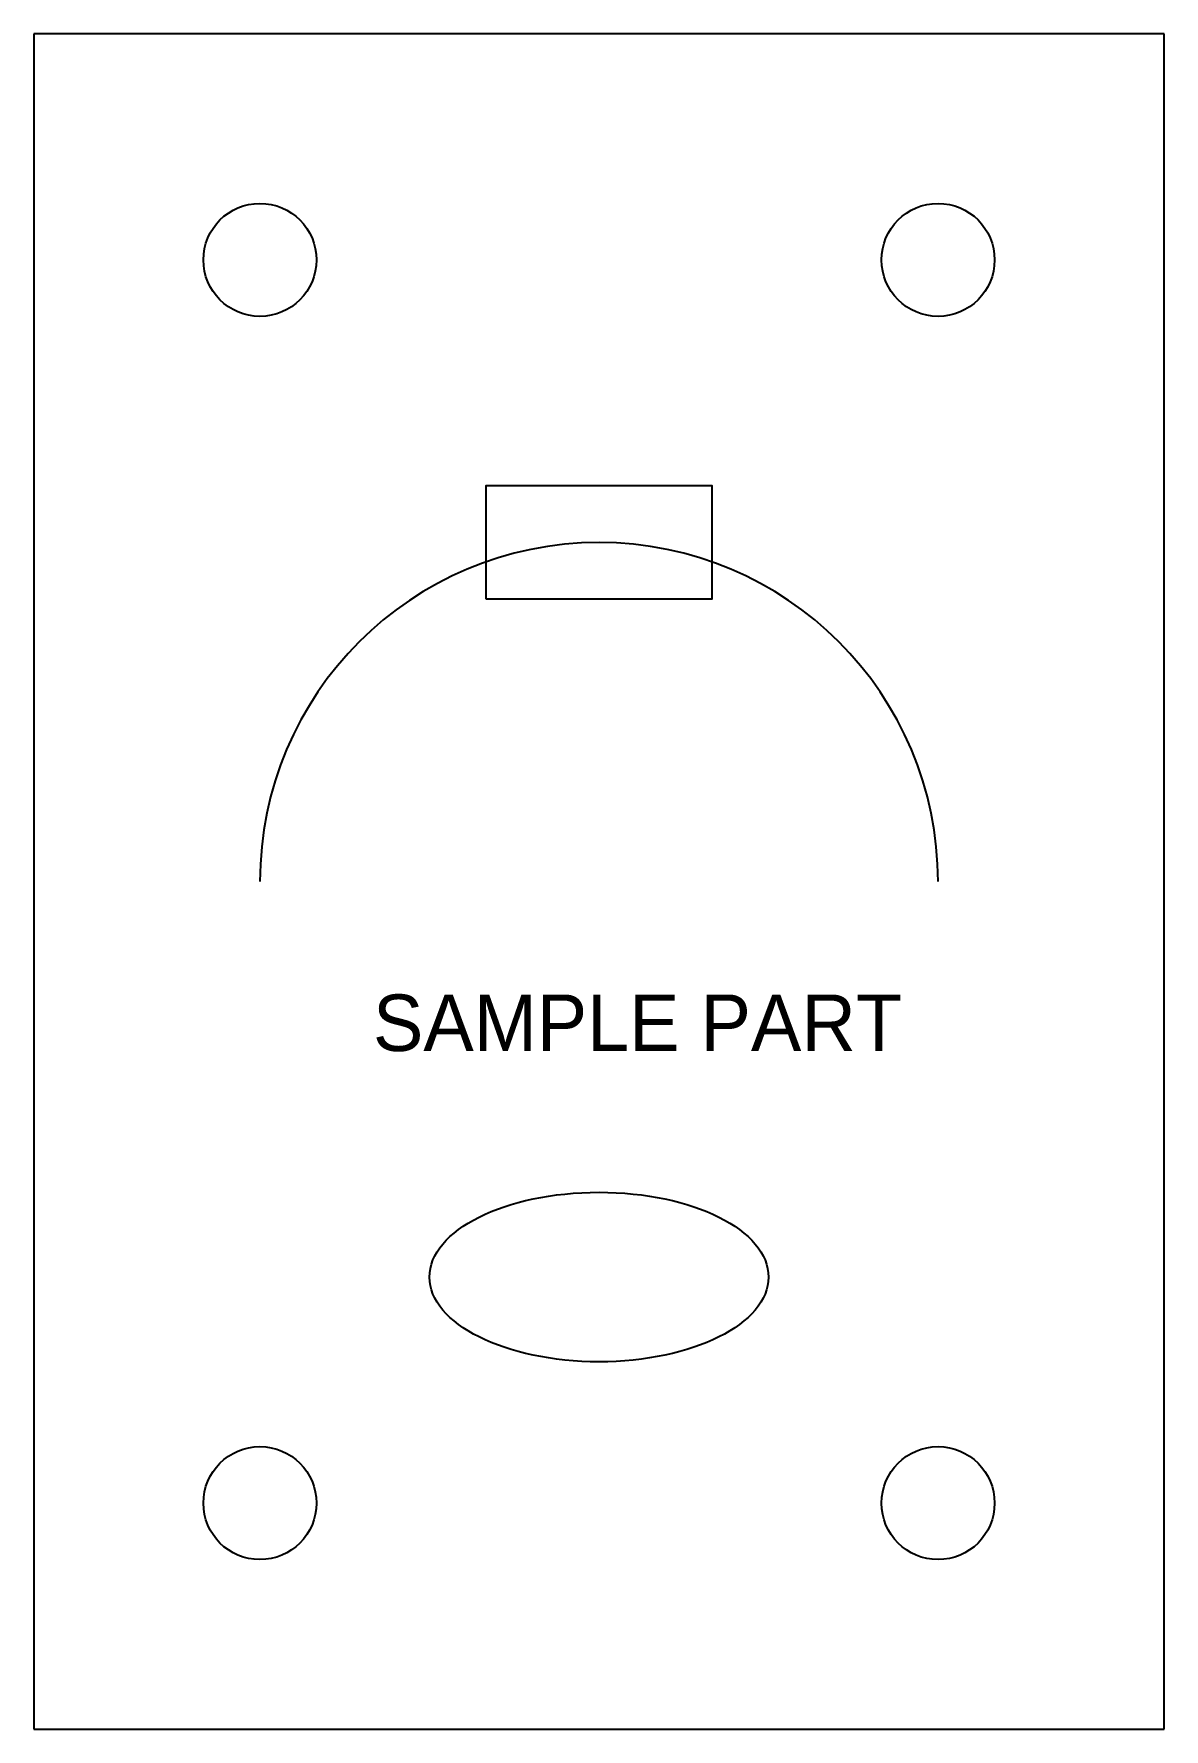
# Model space of a CAD drawing. Header units: metres. Extents: x 0 to 100, y 0 to 150.
import ezdxf

# ---------------------------------------------------------------- set-up
doc = ezdxf.new("R2010")
doc.units = ezdxf.units.M
doc.layers.add('CutLayer', color=1, linetype='Continuous')
doc.layers.add('Engraving', color=3, linetype='Continuous')

msp = doc.modelspace()

# ---------------------------------------------------------------- linework, layer by layer
at = {"layer": 'CutLayer'}
for p, q in [((100, 150), (0, 150)), ((0, 150), (0, 0)), ((100, 0), (100, 150)), ((0, 0), (100, 0))]:
    msp.add_line(p, q, dxfattribs=at)
msp.add_lwpolyline([(40, 100), (60, 100), (60, 110), (40, 110)], close=True, dxfattribs=at)
for centre in [(20, 130), (80, 130), (20, 20), (80, 20)]:
    msp.add_circle(centre, 5, dxfattribs=at)
msp.add_arc((50, 75), 30, 0, 180, dxfattribs=at)
at = {"layer": 'Engraving'}
msp.add_ellipse((50, 40), major_axis=(15, 0), ratio=0.5, dxfattribs=at)

# ---------------------------------------------------------------- texts
msp.add_text('SAMPLE PART', height=5, dxfattribs=at).set_placement((30, 60))

doc.saveas('drawing.dxf')
